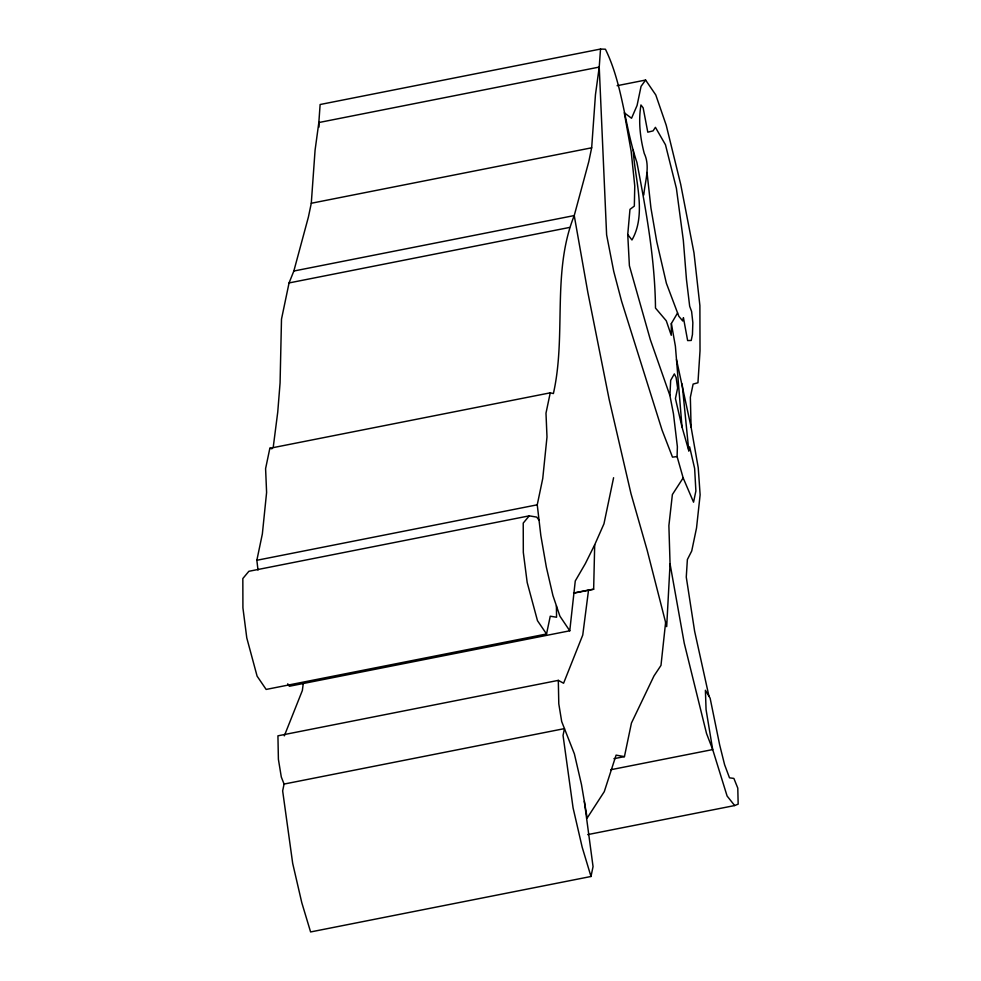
<?xml version="1.0" encoding="UTF-8"?>
<svg xmlns="http://www.w3.org/2000/svg" width="981" height="981" viewBox="0 0 981 981"><rect width="100%" height="100%" fill="white"/><g stroke="black" fill="none" stroke-linecap="round" stroke-linejoin="round"><path stroke-width="1.47" d="M677.577 312.964L671.347 323.546L671.249 335.294L666.283 320.799L655.492 308.071C654.989 259.021 646.099 210.474 636.927 162.478C624.37 125.274 622.812 84.783 605.424 49.209L600.519 49.05L320.125 104.513L318.837 122.539L315.073 150.216L311.284 203.263L308.39 217.083L293.846 271.026L289.064 282.933L281.498 319.144L280.076 382.946L277.746 412.045L273.196 447.532M574.155 593.088L593.652 589.238L594.694 544.798L603.965 523.805L613.591 477.722M669.913 395.551L670.673 380.346L674.352 373.884L676.105 377.477L677.626 388.022L675.431 398.556L682.003 426.98L688.809 450.831L689.631 446.882L694.634 468.452L695.885 490.99L693.555 502.186L683.156 477.906L677.098 456.582L677.38 446.747L673.457 413.81L669.913 395.551L650.329 339.671L629.397 265.728L627.742 234.545L629.974 209.358L634.327 206.108L634.768 186.01L631.151 151.27L624.272 112.79L631.543 118.247L637.074 105.445L641.059 86.353L645.608 80.05L655.786 94.949L666.222 125.237L680.704 184.354L693.984 252.853L699.894 305.631L700.017 350.83L697.945 382.762L693.113 384.086L690.354 397.305L691.09 427.14L698.239 467.741L700.127 494.816L696.535 527.95L691.728 550.991L687.374 559.562L686.271 577.086L694.622 631.224L708.969 696.24M683.156 477.906L672.377 494.547L668.883 525.669L670.06 563.916L666.688 626.626L647.178 550.304L630.979 493.627L609.201 399.61L587.827 292.363L574.241 215.562L588.784 161.632L591.666 147.8L595.455 94.752L599.232 67.076L600.519 49.05M665.633 622.236L660.986 665.4L653.971 675.958L631.445 723.046L624.431 756.621L613.934 758.693M287.727 683.818L289.37 686.259L569.765 630.795L575.271 580.96L585.338 563.634L594.694 544.798M303.325 683.009L302.356 690.514L284.318 735.848M593.652 589.238L588.539 590.059L582.751 635.05L563.585 683.23L558.312 680.373L277.93 735.824L278.396 759.306L281.302 777.013L284.073 784.064L282.651 790.882L292.681 863.354L301.792 902.704L310.597 931.95L590.991 876.487L593.051 866.615L584.32 801.281M643.794 194.986C644.946 181.485 650.489 166.414 644.259 153.465C640.115 137.659 638.263 121.19 640.949 104.967L643.144 107.824L647.791 132.177L653.088 130.878L655.418 127.322L665.474 144.771L676.4 188.377L683.34 240.394L686.467 279.511L689.68 306.256L691.617 311.517L692.844 322.712L692.451 334.546L691.213 340.468L687.632 340.579L683.426 317.672L682.739 320.971L678.815 316.25L666.381 283.251L656.755 241.706L650.943 208.021L647.031 172.472M293.846 271.026L574.241 215.562C551.543 272.117 566.613 334.815 553.394 393.553L550.243 392.829L269.849 448.28L265.593 468.624L266.599 492.437L262.356 533.934L256.85 560.274L258.003 570.059M550.243 392.829L545.988 413.16L546.993 436.974L542.751 478.483L537.245 504.81L540.838 535.565L546.331 567.079L552.916 595.504L559.906 616.142L569.765 630.795M539.047 520.188L536.717 517.11L529.262 515.847L248.867 571.298L242.834 578.545L242.92 607.864L246.783 637.92L257.096 676.142L266.145 689.435L546.54 633.984L550.255 616.203L556.558 617.245L556.411 605.817M529.262 515.847L523.229 523.081L523.314 552.413L527.177 582.469L537.478 620.691L546.54 633.984M734.671 805.548L738.166 804.138L737.786 788.123L733.886 778.411L729.496 777.835L724.603 764.714L719.674 744.947L710.121 698.165L705.4 690.281L706.062 709.606L712.697 749.57L727.093 796.008L734.671 805.548L587.717 834.61M617.123 85.69L645.608 80.05M311.284 203.263L591.666 147.8M289.064 282.933L569.446 227.469M256.85 560.274L537.245 504.81M573.542 593.027L588.539 590.059M284.073 784.064L564.467 728.613L563.045 735.419L573.076 807.89L582.187 847.253L590.991 876.487M610.734 769.742L712.697 749.57L706.528 733.494L684.235 643.156L670.06 563.916M677.098 456.582L672.488 457.134L662.077 430.144L621.598 301.253L613.738 271.394L606.614 234.864L599.232 67.076L318.837 122.539L319.021 127.113M624.431 756.621L616.093 755.137L604.284 791.63L587.165 818.056L581.475 784.518L574.388 753.899L561.696 721.562L558.79 703.843L558.312 680.373M269.849 448.28L271.945 448.771M627.742 234.545L631.96 239.977C647.129 213.539 634.535 178.677 633.285 150.118M676.485 359.561L691.09 427.14M671.347 323.546L675.394 346.183L682.003 426.98M682.138 383.976L688.809 450.831"/></g></svg>
